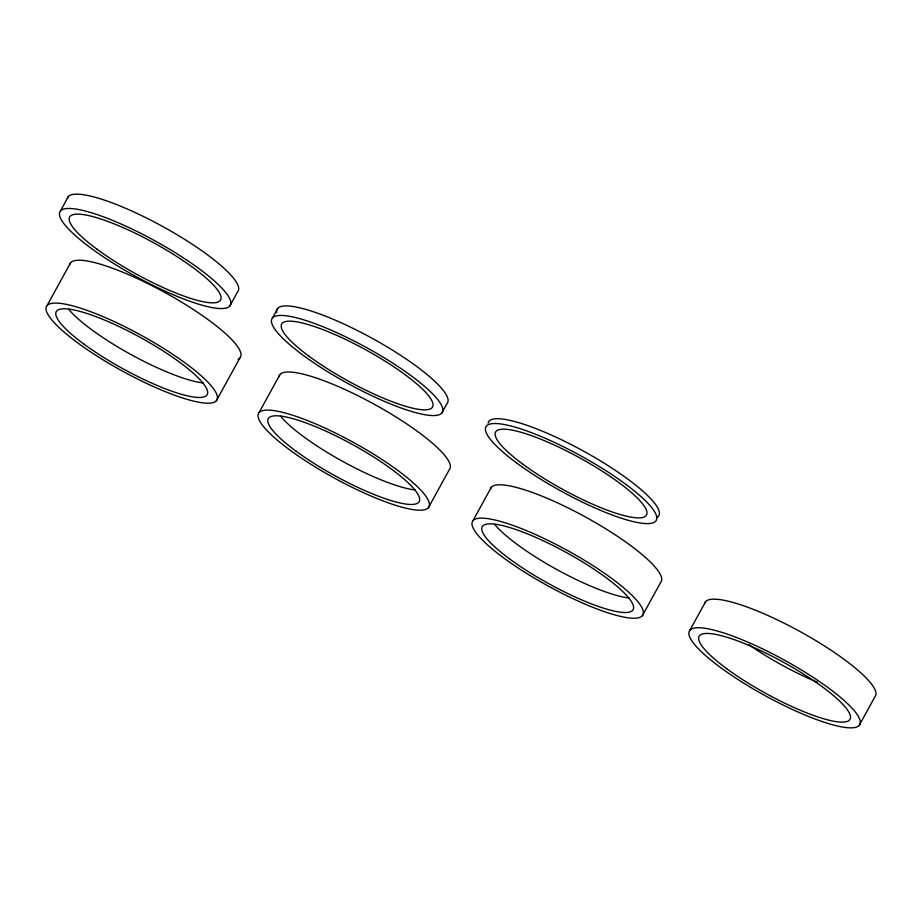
<?xml version="1.0" encoding="UTF-8"?>
<svg xmlns="http://www.w3.org/2000/svg" width="922" height="922" viewBox="0 0 922 922"><rect width="100%" height="100%" fill="white"/><g stroke="black" fill="none" stroke-linecap="round" stroke-linejoin="round"><path stroke-width="1.38" d="M60.472 210.908L68.32 196.628M47.08 305.551L70.637 262.701M229.774 306.081A97.202 20.215 28.8 0 0 114.57 221.222A97.202 20.215 28.8 0 0 91.024 248.179A97.202 20.215 28.8 0 0 229.774 306.081L237.622 291.79A97.202 20.215 28.8 0 0 162.111 226.178A97.202 20.215 28.8 0 0 67.364 198.518M216.382 400.713A97.202 20.215 28.8 0 0 101.178 315.854A97.202 20.215 28.8 0 0 77.632 342.823A97.202 20.215 28.8 0 0 216.382 400.713L239.939 357.863M272.463 317.906L277.695 308.386M259.07 412.549L280.011 374.459M441.776 413.079A97.202 20.215 28.8 0 0 326.561 328.22A97.202 20.215 28.8 0 0 303.027 355.189A97.202 20.215 28.8 0 0 441.776 413.079L447.009 403.559A97.202 20.215 28.8 0 0 367.025 335.516A97.202 20.215 28.8 0 0 276.727 312.662M428.384 507.722A97.202 20.215 28.8 0 0 313.169 422.864A97.202 20.215 28.8 0 0 289.623 449.821A97.202 20.215 28.8 0 0 428.384 507.722L449.314 469.632A97.202 20.215 28.8 0 0 373.802 404.009A97.202 20.215 28.8 0 0 279.055 376.349M473.021 520.596L491.345 487.265M642.334 615.758A97.202 20.215 28.8 0 0 527.119 530.899A97.202 20.215 28.8 0 0 503.585 557.868A97.202 20.215 28.8 0 0 642.334 615.758L660.659 582.439A97.202 20.215 28.8 0 0 585.147 516.816A97.202 20.215 28.8 0 0 490.389 489.156M689.91 630.21L705.618 601.64M859.223 725.372A97.202 20.215 28.8 0 0 744.008 640.513A97.202 20.215 28.8 0 0 720.474 667.482A97.202 20.215 28.8 0 0 859.223 725.372L874.92 696.813A97.202 20.215 28.8 0 0 799.409 631.19A97.202 20.215 28.8 0 0 704.662 603.53M415.177 489.962A86.092 17.898 28.8 0 1 343.48 461.83A86.092 17.898 28.8 0 1 280.622 416.248M629.127 598.009A86.092 17.898 28.8 0 1 557.43 569.865A86.092 17.898 28.8 0 1 494.584 524.284M817.33 682.234A86.092 17.898 28.8 0 1 748.779 644.674M203.186 382.964A86.092 17.898 28.8 0 1 131.489 354.82A86.092 17.898 28.8 0 1 68.631 309.239M69.68 264.591A97.202 20.215 28.8 0 1 168.876 294.717A97.202 20.215 28.8 0 1 238.06 359.234M488.072 423.083A97.202 20.215 28.8 0 1 587.279 453.209A97.202 20.215 28.8 0 1 656.452 517.726M295.812 450.996A86.092 17.898 28.8 0 0 418.703 502.283A86.092 17.898 28.8 0 0 316.661 427.117A86.092 17.898 28.8 0 0 295.812 450.996M509.762 559.043A86.092 17.898 28.8 0 0 632.653 610.329A86.092 17.898 28.8 0 0 530.611 535.163A86.092 17.898 28.8 0 0 509.762 559.043M726.651 668.657A86.092 17.898 28.8 0 0 849.542 719.932A86.092 17.898 28.8 0 0 747.5 644.778A86.092 17.898 28.8 0 0 726.651 668.657M83.81 343.998A86.092 17.898 28.8 0 0 206.712 395.284A86.092 17.898 28.8 0 0 104.67 320.118A86.092 17.898 28.8 0 0 83.81 343.998M309.204 356.365A86.092 17.898 28.8 0 0 432.095 407.639A86.092 17.898 28.8 0 0 330.053 332.485A86.092 17.898 28.8 0 0 309.204 356.365M516.977 463.224A97.202 20.215 28.8 0 0 655.726 521.126A97.202 20.215 28.8 0 0 540.511 436.267A97.202 20.215 28.8 0 0 516.977 463.224M523.154 464.411A86.092 17.898 28.8 0 0 646.045 515.686A86.092 17.898 28.8 0 0 544.003 440.52A86.092 17.898 28.8 0 0 523.154 464.411M97.213 249.366A86.092 17.898 28.8 0 0 220.104 300.641A86.092 17.898 28.8 0 0 118.062 225.475A86.092 17.898 28.8 0 0 97.213 249.366"/></g></svg>
